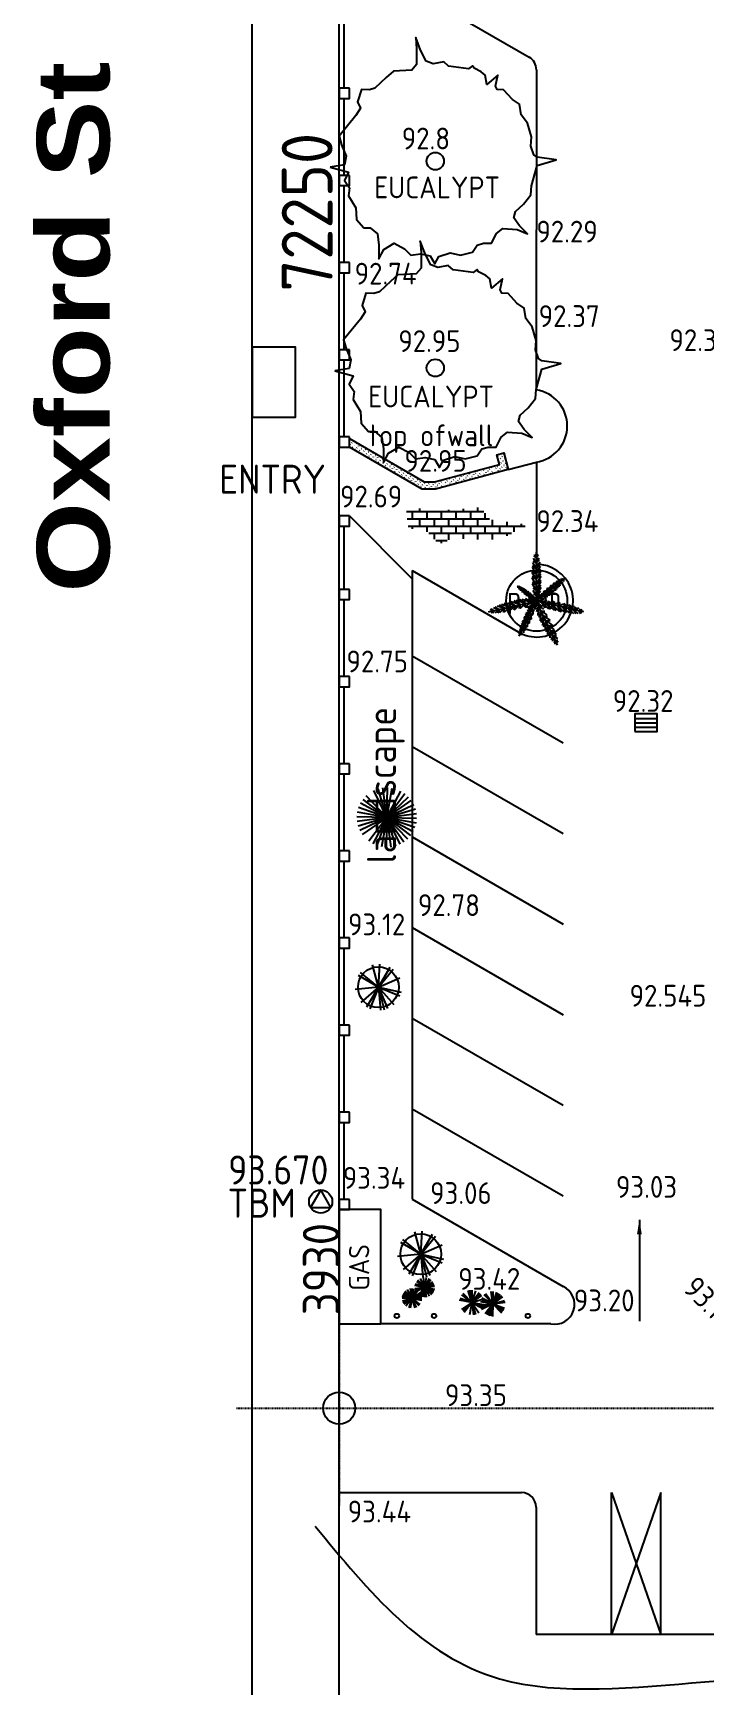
# Model space of a CAD drawing. Extents: x -406070 to -21769, y -87485 to 68103.
# Drawn here: x -406070 to -382934, y -35177 to 21721 of the extents above; entities that cross this region are included whole.
import ezdxf

# ---------------------------------------------------------------- set-up
doc = ezdxf.new("R2010")
doc.units = 0
doc.header["$MEASUREMENT"] = 0
doc.linetypes.add('ACAD_ISO03W100', pattern=[30, 12, -18])
for name, color, linetype in [('CONSTRUCTION', 7, 'CONTINUOUS'), ('DIMS', 7, 'CONTINUOUS'), ('FIXTURES', 11, 'CONTINUOUS'), ('HATCH', 11, 'CONTINUOUS'), ('MVIEW', 7, 'CONTINUOUS'), ('SITE', 7, 'CONTINUOUS'), ('SPOTHEIGHTS', 7, 'CONTINUOUS'), ('WALLS', 2, 'CONTINUOUS')]:
    doc.layers.add(name, color=color, linetype=linetype)
doc.styles.add('DIMTEXT', font='isocp3.shx', dxfattribs={"width": 0.8})
doc.styles.add('NOTES', font='isocp3.shx')
doc.styles.add('PRESENTATION', font='counb___.ttf')
doc.dimstyles.new('ARCH500$7', dxfattribs={"dimscale": 500, "dimtxt": 2, "dimasz": 1, "dimexe": 1, "dimexo": 8, "dimgap": 1, "dimtad": 1, "dimdec": 0, "dimtxsty": 'DIMTEXT', "dimcen": 2.5, "dimse1": 1, "dimse2": 1, "dimclrd": 256, "dimclre": 256, "dimclrt": 256, "dimazin": 3, "dimtfac": 1, "dimtdec": 0, "dimtmove": 0, "dimatfit": 3, "dimtolj": 1, "dimtzin": 0})

# ---------------------------------------------------------------- blocks, each defined once
blk = doc.blocks.new('PALMBRANCH')
at = {"layer": 'FIXTURES', "color": 11}
for p, q in [((0, 1500), (-209, 1861)), ((0, 1800), (-205, 1918)), ((0, 1800), (-187, 2125)), ((0, 2100), (-178, 2203)), ((0, 2100), (-153, 2365)), ((0, 2400), (-129, 2474)), ((0, 2400), (-99, 2571)), ((0, 2695), (0, 0)), ((0, 2400), (103, 2578)), ((0, 2400), (124, 2524)), ((0, 2100), (164, 2384)), ((0, 2100), (185, 2285)), ((0, 1800), (207, 2159)), ((0, 1800), (226, 2026)), ((0, 1500), (239, 1914)), ((0, 1200), (-218, 1578)), ((0, 1500), (-217, 1626)), ((0, 1200), (-217, 1325)), ((0, 900), (-216, 1274)), ((0, 900), (-204, 1018)), ((0, 600), (-200, 946)), ((0, 1500), (254, 1754)), ((0, 1200), (261, 1653)), ((0, 1200), (271, 1471)), ((0, 900), (274, 1374)), ((0, 900), (276, 1176)), ((0, 600), (276, 1078)), ((0, 600), (-177, 702)), ((0, 300), (-162, 580)), ((0, 300), (-127, 374)), ((0, 0), (-41, 70)), ((0, 600), (270, 870)), ((0, 300), (264, 757)), ((0, 300), (246, 546)), ((0, 0), (227, 393)), ((0, 0), (187, 187))]:
    blk.add_line(p, q, dxfattribs=at)
blk = doc.blocks.new('PALMPLAN')
at = {"layer": 'CONSTRUCTION', "xscale": 0.5, "yscale": 0.5, "zscale": 0.5}
blk.add_blockref('PALMBRANCH', (56, -35), dxfattribs=at)
at = {"layer": 'CONSTRUCTION'}
for xscale, yscale, zscale, rotation in [(0.375, 0.375, 0.375, 308.5714285714285), (0.5, 0.5, 0.5, 102.8571428571428), (0.4, 0.4, 0.4, 154.2857142857142), (0.25, 0.25, 0.25, 51.42857142857143), (0.5, 0.5, 0.5, 205.7142857142857), (0.5, 0.5, 0.5, 257.1428571428571)]:
    blk.add_blockref('PALMBRANCH', (56, -35), dxfattribs=dict(at, xscale=xscale, yscale=yscale, zscale=zscale, rotation=rotation))
blk = doc.blocks.new('STORMGRATE')
at = {"layer": 'FIXTURES'}
for p, q in [((-770, -155), (0, -155)), ((-770, -305), (0, -305)), ((-770, -455), (0, -455))]:
    blk.add_line(p, q, dxfattribs=at)
blk.add_lwpolyline([(-770, -610), (0, -610), (0, 0), (-770, 0)], close=True, dxfattribs=at)

msp = doc.modelspace()

# ---------------------------------------------------------------- hatches: boundary and pattern name
at = {"layer": 'HATCH'}
h = msp.add_hatch(dxfattribs=at)
h.set_pattern_fill('ACAD_ISO07W100', color=256, scale=25, angle=45, style=0)
h.set_pattern_definition([(45, (-261999, 4e-11), (-88.38835, 88.38835), [12.5, -75])])
h.paths.add_polyline_path([(-392250, 6269.8), (-392600.1, 6269.8), (-395178.6, 7758.4), (-395178.6, 7469.8), (-392667.1, 6019.8), (-392217.1, 6019.8), (-389705.7, 6692.7), (-389861, 7272.2), (-390102.5, 7207.5), (-390011.9, 6869.5)])
h = msp.add_hatch(dxfattribs=at)
h.set_pattern_fill('BRICK', color=256, scale=1000, style=0)
h.paths.add_polyline_path([(-390780.7, 4288.3), (-389991.1, 4288.3), (-389043.6, 4793.2), (-390338.5, 4982.6), (-390654.4, 5392.9), (-392202.1, 5266.6), (-392739, 5361.3), (-393212.8, 5266.6), (-393149.6, 4667), (-392581.1, 4635.4), (-392075.7, 4130.5), (-391665.1, 4319.8)])

# ---------------------------------------------------------------- linework, layer by layer
at = {"layer": 'CONSTRUCTION', "color": 6}
msp.add_line((-395528.6, -85710.2), (-395528.6, 49539.8), dxfattribs=at)
at = {"layer": 'CONSTRUCTION'}
for p, q in [((-395353.6, 19819.8), (-395353.6, 22469.8)), ((-395353.6, 16819.8), (-395353.6, 19469.8)), ((-395353.6, 13819.8), (-395353.6, 16469.8)), ((-395353.6, 10819.8), (-395353.6, 13469.8)), ((-395353.6, 7819.8), (-395353.6, 10469.8)), ((-389705.7, 6692.7), (-388739.8, 6951.5)), ((-395353.6, 2569.8), (-395353.6, 4749.8)), ((-388739.8, 3430.9), (-388739.8, 3230.9)), ((-393016.3, 3214.8), (-393016.3, -18423.8)), ((-395353.6, -430.2), (-395353.6, 2219.8)), ((-395353.6, -3430.2), (-395353.6, -780.2)), ((-395353.6, -6430.2), (-395353.6, -3780.2)), ((-395353.6, -9430.2), (-395353.6, -6780.2)), ((-395353.6, -12430.2), (-395353.6, -9780.2)), ((-395353.6, -15430.2), (-395353.6, -12780.2)), ((-395353.6, -18430.2), (-395353.6, -15780.2)), ((-388242.6, -22710.2), (-394098.6, -22710.2)), ((-395528.6, -28520.2), (-389248.8, -28520.2)), ((-386148.8, -33410.2), (-386148.8, -28520.2)), ((-384448.8, -33410.2), (-384448.8, -28520.2)), ((-388748.8, -29020.2), (-388748.8, -33410.2))]:
    msp.add_line(p, q, dxfattribs=at)
at = {"layer": 'CONSTRUCTION', "linetype": 'ACAD_ISO03W100'}
msp.add_line((-395528.6, -25615.2), (-388291.8, -25615.2), dxfattribs=at)
at = {"layer": 'CONSTRUCTION'}
for points in [[(-395178.6, 19819.8), (-395528.6, 19819.8), (-395528.6, 19469.8), (-395178.6, 19469.8)], [(-395178.6, 16819.8), (-395528.6, 16819.8), (-395528.6, 16469.8), (-395178.6, 16469.8)], [(-395178.6, 13819.8), (-395528.6, 13819.8), (-395528.6, 13469.8), (-395178.6, 13469.8)], [(-398528.6, 8503.6), (-397028.6, 8503.6), (-397028.6, 10903.6), (-398528.6, 10903.6)], [(-395178.6, 10819.8), (-395528.6, 10819.8), (-395528.6, 10469.8), (-395178.6, 10469.8)], [(-395178.6, 7819.8), (-395528.6, 7819.8), (-395528.6, 7469.8), (-395178.6, 7469.8)], [(-395178.6, 5099.8), (-395528.6, 5099.8), (-395528.6, 4749.8), (-395178.6, 4749.8)], [(-395178.6, 2569.8), (-395528.6, 2569.8), (-395528.6, 2219.8), (-395178.6, 2219.8)], [(-395178.6, -430.2), (-395528.6, -430.2), (-395528.6, -780.2), (-395178.6, -780.2)], [(-395178.6, -3430.2), (-395528.6, -3430.2), (-395528.6, -3780.2), (-395178.6, -3780.2)], [(-395178.6, -6430.2), (-395528.6, -6430.2), (-395528.6, -6780.2), (-395178.6, -6780.2)], [(-395178.6, -9430.2), (-395528.6, -9430.2), (-395528.6, -9780.2), (-395178.6, -9780.2)], [(-395178.6, -12430.2), (-395528.6, -12430.2), (-395528.6, -12780.2), (-395178.6, -12780.2)], [(-395178.6, -15430.2), (-395528.6, -15430.2), (-395528.6, -15780.2), (-395178.6, -15780.2)], [(-395178.6, -18430.2), (-395528.6, -18430.2), (-395528.6, -18780.2), (-395178.6, -18780.2)]]:
    msp.add_lwpolyline(points, close=True, dxfattribs=at)
for centre, radius in [((-392219.3, 17310.6), 300), ((-392219.3, 10192.6), 300), ((-388725.9, 2181), 1050), ((-393543, -22437.6), 75), ((-392260, -22437.6), 75), ((-389032, -22437.6), 75)]:
    msp.add_circle(centre, radius, dxfattribs=at)
for centre, radius, start, end in [((-388932.6, 8194.6), 1258, 278.81472, 81.18528), ((-388725.9, 2181), 1250, 239.44929, 90.63796), ((-388104.8, -22042.9), 681.4, 258.33186, 65.30998), ((-389248.8, -29020.2), 500, 0, 90)]:
    msp.add_arc(centre, radius, start, end, dxfattribs=at)
at = {"layer": 'CONSTRUCTION', "color": 8}
msp.add_spline([(-396358.3, -29674.9), (-390005.1, -34928.5), (-377126.4, -35882.7), (-374409, -45481.8), (-363579.2, -54881.7), (-344682.9, -58663.3), (-334137, -84055), (-331934.1, -86803.8)], degree=3, dxfattribs=at)
at = {"layer": 'FIXTURES'}
for p, q in [((-388739.8, 6951.5), (-388739.8, 3430.9)), ((-395178.6, 5099.8), (-393016.3, 2937.4))]:
    msp.add_line(p, q, dxfattribs=at)
for points in [[(-395836.7, 17100), (-395204, 16928.3), (-395341.6, 16649.4), (-395176.5, 16391.9), (-395204, 16112.9), (-394956.5, 15705.3), (-394929, 15297.6), (-394681.4, 15018.7), (-394461.3, 15018.7), (-394213.8, 14804.1), (-394158.8, 14417.9), (-394158.8, 13945.9), (-393993.7, 14267.7), (-393636.1, 14482.3), (-393278.5, 14289.1), (-393058.4, 14074.6), (-392728.3, 14117.5), (-392398.2, 14053.1), (-392233.2, 13774.2), (-392095.6, 14031.6), (-391710.5, 14160.4), (-391352.9, 14074.6), (-390940.3, 14181.9), (-390775.3, 14417.9), (-390555.2, 14482.3), (-390280.1, 14482.3), (-390115.1, 14825.5), (-389895, 14997.2), (-389399.9, 14954.3), (-389042.3, 14804.1), (-389317.4, 15083.1), (-389509.9, 15362), (-389454.9, 15576.5), (-389179.8, 15834.1), (-388932.2, 16155.9), (-388904.7, 16456.3), (-388712.2, 17164.4), (-388052, 17357.5), (-388712.2, 17443.3), (-388822.2, 17529.1), (-388932.2, 17829.5), (-388904.7, 18151.4), (-389042.3, 18623.4), (-389262.4, 18902.4), (-389317.4, 19267.1), (-389564.9, 19438.8), (-389867.5, 19760.6), (-390087.5, 19782.1), (-390142.6, 19889.4), (-390060, 20275.6), (-390445.2, 19953.7), (-390500.2, 20275.6), (-390637.7, 20382.9), (-390885.3, 20511.6), (-390940.3, 20597.5), (-391077.8, 20490.1), (-391765.5, 20576), (-391930.6, 20726.2), (-392288.2, 20661.8), (-392535.8, 20747.7), (-392728.3, 21133.9), (-392893.4, 21563), (-392865.8, 21176.8), (-392865.8, 20640.4), (-393030.9, 20447.3), (-393663.6, 20404.4), (-393911.1, 20189.8), (-394296.3, 19825), (-394488.8, 19760.6), (-394763.9, 19782.1), (-394901.5, 19352.9), (-394791.4, 19138.4), (-394956.5, 18880.9), (-395534.1, 18172.8), (-395451.6, 17872.4), (-395286.6, 17486.2), (-395341.6, 17185.8)], [(-395678, 10089), (-395045.3, 9917.4), (-395182.8, 9638.4), (-395017.8, 9380.9), (-395045.3, 9102), (-394797.8, 8694.3), (-394770.2, 8286.6), (-394522.6, 8007.7), (-394302.6, 8007.7), (-394055, 7793.1), (-394000, 7406.9), (-394000, 6934.9), (-393834.9, 7256.7), (-393477.3, 7471.3), (-393119.8, 7278.2), (-392899.7, 7063.6), (-392569.6, 7106.5), (-392239.5, 7042.1), (-392074.5, 6763.2), (-391936.9, 7020.6), (-391551.8, 7149.4), (-391194.2, 7063.6), (-390781.6, 7170.9), (-390616.5, 7406.9), (-390396.5, 7471.3), (-390121.4, 7471.3), (-389956.3, 7814.6), (-389736.3, 7986.2), (-389241.2, 7943.3), (-388883.5, 7793.1), (-389158.6, 8072.1), (-389351.2, 8351), (-389296.2, 8565.6), (-389021, 8823.1), (-388773.5, 9144.9), (-388746, 9445.3), (-388553.4, 10153.4), (-387893.2, 10346.5), (-388553.4, 10432.3), (-388663.5, 10518.2), (-388773.5, 10818.5), (-388746, 11140.4), (-388883.5, 11612.4), (-389103.6, 11891.4), (-389158.6, 12256.1), (-389406.2, 12427.8), (-389708.8, 12749.7), (-389928.8, 12771.1), (-389983.8, 12878.4), (-389901.3, 13264.6), (-390286.4, 12942.8), (-390341.5, 13264.6), (-390479, 13371.9), (-390726.5, 13500.6), (-390781.6, 13586.5), (-390919.1, 13479.2), (-391606.8, 13565), (-391771.8, 13715.2), (-392129.5, 13650.8), (-392377, 13736.7), (-392569.6, 14122.9), (-392734.6, 14552), (-392707.1, 14165.8), (-392707.1, 13629.4), (-392872.1, 13436.3), (-393504.8, 13393.4), (-393752.4, 13178.8), (-394137.5, 12814), (-394330.1, 12749.7), (-394605.2, 12771.1), (-394742.7, 12342), (-394632.7, 12127.4), (-394797.8, 11869.9), (-395375.4, 11161.8), (-395292.9, 10861.5), (-395127.8, 10475.2), (-395182.8, 10174.8)]]:
    msp.add_lwpolyline(points, close=True, dxfattribs=at)
at = {"layer": 'MVIEW'}
for p, q in [((-392766.3, 23072.1), (-388989.8, 20891.8)), ((-388739.8, 20458.8), (-388746, 9445.3)), ((-393016.3, 3214.8), (-389361, 1104.4)), ((-393016.3, -18423.8), (-387820.1, -21423.8)), ((-386148.8, -28520.2), (-384448.8, -33410.2)), ((-384448.8, -28520.2), (-386148.8, -33410.2)), ((-361048.8, -33410.2), (-388748.8, -33410.2))]:
    msp.add_line(p, q, dxfattribs=at)
at = {"layer": 'MVIEW', "color": 8}
for p, q in [((-393016.3, 282.3), (-387820.1, -2717.7)), ((-393016.3, -2835.4), (-387820.1, -5835.4)), ((-393016.3, -5953.1), (-387820.1, -8953.1)), ((-393016.3, -9070.8), (-387820.1, -12070.8)), ((-393016.3, -12188.4), (-387820.1, -15188.4)), ((-393016.3, -15306.1), (-387820.1, -18306.1))]:
    msp.add_line(p, q, dxfattribs=at)
at = {"layer": 'MVIEW'}
msp.add_lwpolyline([(-394098.6, -22710.2), (-394098.6, -18780.2), (-395528.6, -18780.2), (-395528.6, -22710.2)], close=True, dxfattribs=at)
msp.add_arc((-389239.8, 20458.8), 500, 0, 60, dxfattribs=at)
at = {"layer": 'SITE', "color": 11}
for p, q in [((-393888.3, -5280), (-394599.4, -4538.2)), ((-393888.3, -5280), (-394335.4, -4354.8)), ((-393888.3, -5280), (-394185.2, -4296.2)), ((-393888.3, -5280), (-394027.6, -4261.9)), ((-393888.3, -5280), (-393866.7, -4252.7)), ((-393888.3, -5280), (-393706.2, -4268.7)), ((-393888.3, -5280), (-393402.6, -4374.5)), ((-393888.3, -5280), (-393267, -4461.6)), ((-393888.3, -5280), (-394899.6, -5097.9)), ((-393888.3, -5280), (-394858.7, -4941.9)), ((-393888.3, -5280), (-394793.8, -4794.3)), ((-393888.3, -5280), (-394706.7, -4658.6)), ((-393888.3, -5280), (-393146.6, -4568.9)), ((-393888.3, -5280), (-393044.5, -4693.7)), ((-393888.3, -5280), (-392963.1, -4832.9)), ((-393888.3, -5280), (-392904.6, -4983.1)), ((-393888.3, -5280), (-394915.6, -5258.3)), ((-393888.3, -5280), (-394906.4, -5419.3)), ((-393888.3, -5280), (-394872, -5576.8)), ((-393888.3, -5280), (-394813.5, -5727)), ((-393888.3, -5280), (-394732.2, -5866.3)), ((-393888.3, -5280), (-394509.7, -6098.3)), ((-393888.3, -5280), (-394374, -6185.5)), ((-393888.3, -5280), (-394226.4, -6250.3)), ((-393888.3, -5280), (-394070.4, -6291.2)), ((-393888.3, -5280), (-393910, -6307.3)), ((-393888.3, -5280), (-392870.3, -5140.7)), ((-393888.3, -5280), (-392861, -5301.6)), ((-393888.3, -5280), (-392918, -5618)), ((-393888.3, -5280), (-392877.1, -5462.1)), ((-393888.3, -5280), (-393749, -6298)), ((-393888.3, -5280), (-393070, -5901.3)), ((-393888.3, -5280), (-392982.8, -5765.7)), ((-393888.3, -5280), (-393302, -6123.8)), ((-393888.3, -5280), (-393441.2, -6205.1)), ((-393888.3, -5280), (-393591.5, -6263.7)), ((-393888.3, -5280), (-393177.2, -6021.7)), ((-394178, -11124.1), (-394865.8, -10717.1)), ((-394178, -11124.1), (-394793.6, -10614.5)), ((-394178, -11124.1), (-394376.5, -10350)), ((-394178, -11124.1), (-394127.6, -10326.5)), ((-394178, -11124.1), (-393771, -10436.4)), ((-394178, -11124.1), (-393668.4, -10508.5)), ((-394178, -11124.1), (-393444.4, -10807)), ((-394178, -11124.1), (-394973.7, -11199.1)), ((-394178, -11124.1), (-394777.7, -11652.4)), ((-394178, -11124.1), (-394585.1, -11811.9)), ((-394178, -11124.1), (-394472.5, -11867.1)), ((-394178, -11124.1), (-393649.7, -11723.8)), ((-394178, -11124.1), (-393435, -11418.6)), ((-394178, -11124.1), (-393398.1, -11298.7)), ((-394178, -11124.1), (-394103.1, -11919.8)), ((-394178, -11124.1), (-393979.5, -11898.3)), ((-394178, -11124.1), (-393860.9, -11857.7)), ((-392720, -20315.1), (-393407.8, -19908.1)), ((-392720, -20315.1), (-393335.6, -19805.5)), ((-392720, -20315.1), (-392918.5, -19541)), ((-392720, -20315.1), (-392669.6, -19517.5)), ((-392720, -20315.1), (-392313, -19627.4)), ((-392720, -20315.1), (-392210.4, -19699.5)), ((-392720, -20315.1), (-393515.7, -20390.1)), ((-392720, -20315.1), (-393319.7, -20843.4)), ((-392720, -20315.1), (-393127.1, -21002.9)), ((-392720, -20315.1), (-393014.5, -21058.1)), ((-392720, -20315.1), (-391986.4, -19998)), ((-392720, -20315.1), (-392191.7, -20914.8)), ((-392720, -20315.1), (-391977, -20609.6)), ((-392720, -20315.1), (-391940.1, -20489.7)), ((-392720, -20315.1), (-392645.1, -21110.8)), ((-392720, -20315.1), (-392521.5, -21089.3)), ((-392720, -20315.1), (-392402.9, -21048.7)), ((-393022.8, -21836), (-393259.8, -21588.8)), ((-393022.8, -21836), (-393171.8, -21527.6)), ((-393022.8, -21836), (-393069.2, -21496.7)), ((-393022.8, -21836), (-393015.5, -21493.6)), ((-393022.8, -21836), (-392962.1, -21498.9)), ((-393022.8, -21836), (-392860.9, -21534.2)), ((-393022.8, -21836), (-392815.6, -21563.2)), ((-392584.2, -21456.2), (-392923.5, -21502.6)), ((-392584.2, -21456.2), (-392921.3, -21395.5)), ((-392584.2, -21456.2), (-392912.1, -21555.2)), ((-392584.2, -21456.2), (-392907.6, -21343.5)), ((-392584.2, -21456.2), (-392892.6, -21605.2)), ((-392584.2, -21456.2), (-392857, -21249.1)), ((-392584.2, -21456.2), (-392821.2, -21209)), ((-392584.2, -21456.2), (-392791.3, -21729)), ((-392584.2, -21456.2), (-392746.1, -21758)), ((-392584.2, -21456.2), (-392733.2, -21147.8)), ((-392584.2, -21456.2), (-392696.9, -21779.7)), ((-392584.2, -21456.2), (-392644.9, -21793.3)), ((-392584.2, -21456.2), (-392630.6, -21116.9)), ((-392584.2, -21456.2), (-392591.4, -21798.6)), ((-392584.2, -21456.2), (-392523.5, -21119.1)), ((-392584.2, -21456.2), (-392422.3, -21154.4)), ((-392584.2, -21456.2), (-392377, -21183.4)), ((-392584.2, -21456.2), (-392302.9, -21260.8)), ((-392584.2, -21456.2), (-392275.8, -21307.2)), ((-392584.2, -21456.2), (-392256.3, -21357.3)), ((-392584.2, -21456.2), (-392244.8, -21409.8)), ((-392584.2, -21456.2), (-392260.7, -21568.9)), ((-392584.2, -21456.2), (-392282.3, -21618.1)), ((-392584.2, -21456.2), (-392311.4, -21663.3)), ((-392584.2, -21456.2), (-392247.1, -21516.9)), ((-392584.2, -21456.2), (-392435.1, -21764.6)), ((-392584.2, -21456.2), (-392537.7, -21795.6)), ((-392584.2, -21456.2), (-392347.1, -21703.5)), ((-390963.7, -21975.9), (-391087.4, -21566)), ((-390963.7, -21975.9), (-391021.8, -21551.7)), ((-390963.7, -21975.9), (-390954.7, -21547.9)), ((-390963.7, -21975.9), (-390822.9, -21571.6)), ((-390240.4, -22027.9), (-390298.4, -21603.7)), ((-390240.4, -22027.9), (-390231.3, -21599.8)), ((-393022.8, -21836), (-393365.2, -21828.8)), ((-393022.8, -21836), (-393359.9, -21775.3)), ((-393022.8, -21836), (-393350.7, -21935)), ((-393022.8, -21836), (-393346.2, -21723.3)), ((-393022.8, -21836), (-393331.2, -21985)), ((-393022.8, -21836), (-393324.6, -21674.1)), ((-393022.8, -21836), (-393304.1, -22031.5)), ((-393022.8, -21836), (-393295.6, -21628.9)), ((-393022.8, -21836), (-393229.9, -22108.8)), ((-393022.8, -21836), (-393135.5, -22159.5)), ((-393022.8, -21836), (-393083.5, -22173.1)), ((-393022.8, -21836), (-392741.5, -21640.6)), ((-393022.8, -21836), (-392714.4, -21687)), ((-393022.8, -21836), (-392694.9, -21737.1)), ((-393022.8, -21836), (-392683.4, -21789.6)), ((-393022.8, -21836), (-392685.7, -21896.7)), ((-393022.8, -21836), (-392680.3, -21843.2)), ((-393022.8, -21836), (-392750, -22043.1)), ((-393022.8, -21836), (-392923.8, -22163.9)), ((-393022.8, -21836), (-392873.7, -22144.4)), ((-393022.8, -21836), (-392785.7, -22083.3)), ((-390963.7, -21975.9), (-391385.1, -21900)), ((-390963.7, -21975.9), (-391368.1, -21835)), ((-390963.7, -21975.9), (-391315.4, -22220.2)), ((-390963.7, -21975.9), (-391304.7, -21717)), ((-390963.7, -21975.9), (-391272.8, -22272.2)), ((-390963.7, -21975.9), (-391260, -21666.9)), ((-390963.7, -21975.9), (-391222.7, -22316.9)), ((-390963.7, -21975.9), (-391039.6, -22397.3)), ((-390963.7, -21975.9), (-390704.8, -21634.9)), ((-390963.7, -21975.9), (-390654.7, -21679.6)), ((-390963.7, -21975.9), (-390612.1, -21731.6)), ((-390963.7, -21975.9), (-390553.9, -21852.2)), ((-390963.7, -21975.9), (-390719.5, -22327.5)), ((-390963.7, -21975.9), (-390905.7, -22400.1)), ((-390963.7, -21975.9), (-390840.1, -22385.8)), ((-390963.7, -21975.9), (-390559.4, -22116.8)), ((-390963.7, -21975.9), (-390586.5, -22178.3)), ((-390963.7, -21975.9), (-390542.4, -22051.8)), ((-390240.4, -22027.9), (-390664.6, -22085.9)), ((-390240.4, -22027.9), (-390661.7, -21952)), ((-390240.4, -22027.9), (-390650.3, -22151.6)), ((-390240.4, -22027.9), (-390644.7, -21887)), ((-390240.4, -22027.9), (-390625.9, -22214.2)), ((-390240.4, -22027.9), (-390617.7, -21825.5)), ((-390240.4, -22027.9), (-390536.7, -21718.8)), ((-390240.4, -22027.9), (-390499.3, -22368.9)), ((-390240.4, -22027.9), (-390484.7, -21676.3)), ((-390240.4, -22027.9), (-390442.7, -22405.2)), ((-390240.4, -22027.9), (-390381.2, -22432.2)), ((-390240.4, -22027.9), (-390316.2, -22449.2)), ((-390240.4, -22027.9), (-390249.4, -22455.9)), ((-390240.4, -22027.9), (-390099.5, -21623.6)), ((-390240.4, -22027.9), (-390038, -21650.6)), ((-390240.4, -22027.9), (-389981.5, -21686.9)), ((-390240.4, -22027.9), (-389931.3, -21731.6)), ((-390240.4, -22027.9), (-389888.8, -21783.6)), ((-390240.4, -22027.9), (-389830.5, -21904.2)), ((-390240.4, -22027.9), (-389816.2, -21969.8)), ((-390240.4, -22027.9), (-389863.1, -22230.2)), ((-390240.4, -22027.9), (-389899.4, -22286.8)), ((-390240.4, -22027.9), (-389944.1, -22336.9)), ((-390240.4, -22027.9), (-389836.1, -22168.7))]:
    msp.add_line(p, q, dxfattribs=at)
at = {"layer": 'SITE', "color": 8, "linetype": 'ACAD_ISO03W100'}
for p, q in [((-395528.6, -21662.7), (-395528.6, -28968.7)), ((-399068.5, -25615.2), (-238546, -25615.2))]:
    msp.add_line(p, q, dxfattribs=at)
at = {"layer": 'SITE', "color": 7}
msp.add_lwpolyline([(-396165.7, -18103), (-396512.1, -18703), (-395819.3, -18703)], close=True, dxfattribs=at)
at = {"layer": 'SITE', "color": 11}
for centre in [(-394178, -11124.1), (-392720, -20315.1)]:
    msp.add_circle(centre, 702.3, dxfattribs=at)
at = {"layer": 'SITE', "color": 7}
msp.add_circle((-396165.7, -18503), 400, dxfattribs=at)
at = {"layer": 'SITE', "color": 8, "linetype": 'CONTINUOUS'}
msp.add_circle((-395528.6, -25615.2), 548, dxfattribs=at)
at = {"layer": 'SPOTHEIGHTS', "color": 8}
msp.add_line((-398528.6, -85824.7), (-398528.6, 57184), dxfattribs=at)
at = {"layer": 'WALLS'}
msp.add_lwpolyline([(-395178.6, 7758.4), (-392600.1, 6269.8), (-392250, 6269.8), (-390011.9, 6869.5), (-390102.5, 7207.5), (-389861, 7272.2), (-389705.7, 6692.7), (-392217.1, 6019.8), (-392667.1, 6019.8), (-395178.6, 7469.8)], dxfattribs=at)

# ---------------------------------------------------------------- block references
at = {"layer": 'CONSTRUCTION', "xscale": 1.25, "yscale": 1.25, "zscale": 1.25}
msp.add_blockref('PALMPLAN', (-388812.7, 2213.2), dxfattribs=at)
at = {"layer": 'CONSTRUCTION'}
msp.add_blockref('STORMGRATE', (-384580, -1715.1), dxfattribs=at)

# ---------------------------------------------------------------- texts
at = {"layer": 'CONSTRUCTION', "style": 'PRESENTATION', "width": 1.2}
msp.add_text('Oxford St', height=2500, rotation=90, dxfattribs=at).set_placement((-403436.9, 2457.4))
at = {"layer": 'CONSTRUCTION', "style": 'NOTES'}
for s, height, p in [('92.8', 750, (-393374.3, 17716.2)), ('EUCALYPT', 750, (-394322, 16032.2)), ('92.29', 750, (-388737.9, 14511)), ('92.74', 750, (-394995.4, 13062.8)), ('92.37', 750, (-388659.4, 11602.5)), ('92.95', 750, (-393491.6, 10742.2)), ('92.38', 750, (-384156.1, 10772.9)), ('EUCALYPT', 750, (-394528.9, 8832.9)), ('top ofwall', 750, (-394503.1, 7498.2)), ('ENTRY', 1000, (-399655.2, 5862.7)), ('92.95', 750, (-393279.8, 6618.4)), ('92.69', 750, (-395497.7, 5390.1)), ('92.34', 750, (-388737.3, 4546.9)), ('palm', 750, (-389757.4, 1925.9)), ('92.75', 750, (-395276.5, -285.3)), ('92.32', 750, (-386106.1, -1646.3)), ('92.78', 750, (-392816.6, -8674.5)), ('93.12', 750, (-395222.5, -9337.4)), ('92.545', 750, (-385528.2, -11792.4)), ('93.670', 1000, (-399352, -17917.1)), ('TBM', 1000, (-399370.6, -19058.3)), ('93.44', 750, (-395233.4, -29547.8))]:
    msp.add_text(s, height=height, dxfattribs=at).set_placement(p)
at = {"layer": 'CONSTRUCTION', "color": 8, "style": 'NOTES'}
for s, height, p in [('72250', 1750, (-395757.3, 12817.1)), ('3930', 1250, (-395529.9, -22414.9))]:
    msp.add_text(s, height=height, rotation=90, dxfattribs=at).set_placement(p)
at = {"layer": 'CONSTRUCTION', "style": 'NOTES'}
for s, height, p in [('landscape', 1000, (-393572, -6868)), ('GAS', 700, (-394493.4, -21568.6))]:
    msp.add_text(s, height=height, rotation=90, dxfattribs=at).set_placement(p)
at = {"layer": 'DIMS', "style": 'NOTES'}
for s, p in [('93.34', (-395405.4, -18060.4)), ('93.03', (-385998.3, -18372.1)), ('93.06', (-392396.9, -18585.3)), ('93.42', (-391428.1, -21540.6)), ('93.20', (-387447.5, -22281.8))]:
    msp.add_text(s, height=750, dxfattribs=at).set_placement(p)
at = {"layer": 'SPOTHEIGHTS', "style": 'NOTES'}
msp.add_text('93.10', height=750, rotation=315, dxfattribs=at).set_placement((-383732.7, -21539.5))
msp.add_text('93.35', height=750, dxfattribs=at).set_placement((-391885.3, -25543.1))

# ---------------------------------------------------------------- leaders
at = {"layer": 'MVIEW'}
msp.add_leader([(-385192, -19132), (-385192, -22615)], dimstyle='ARCH500$7', dxfattribs=at)

doc.saveas('drawing.dxf')
